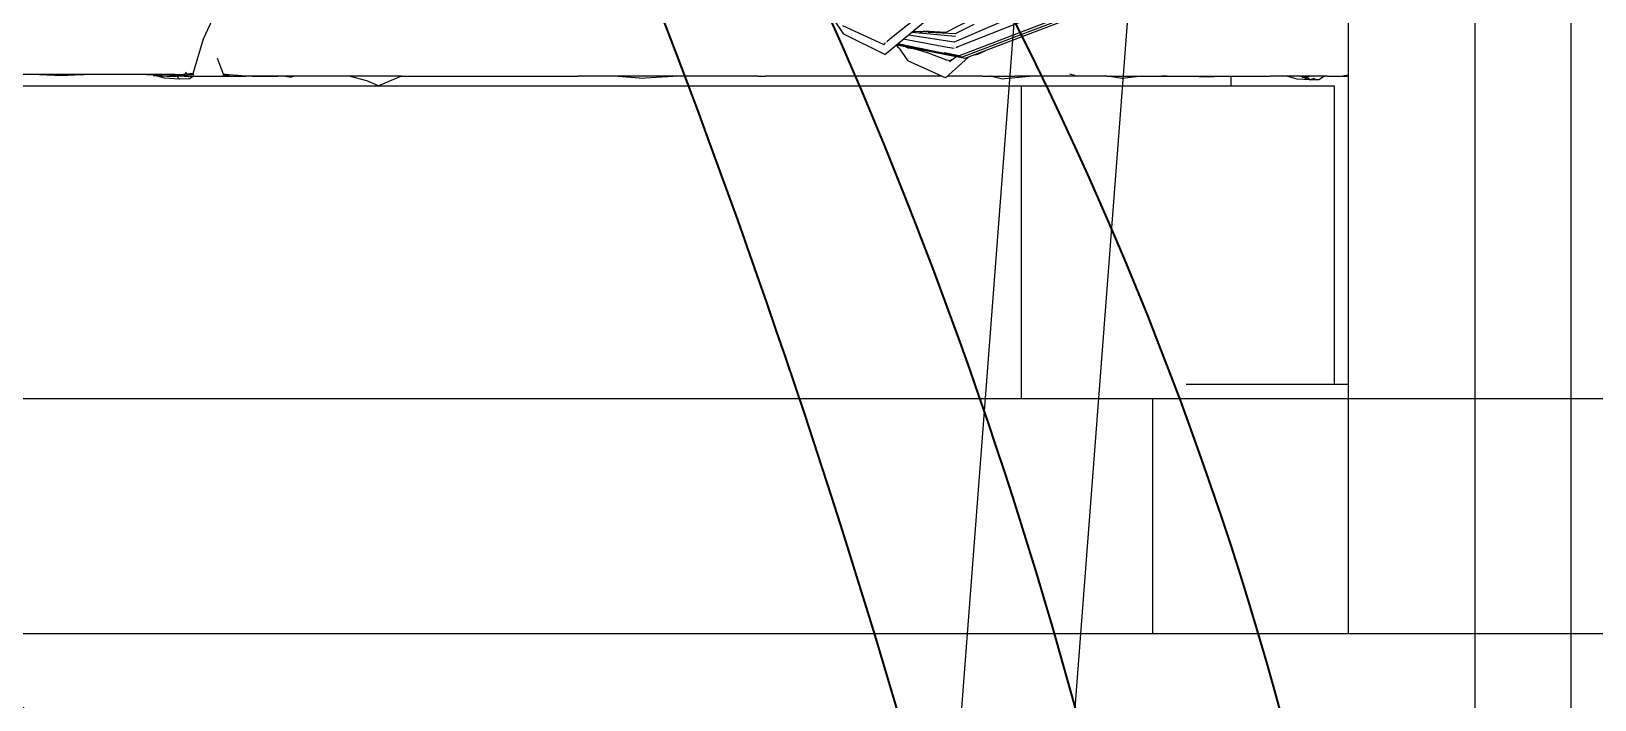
# Model space of a CAD drawing. Header units: millimetres. Extents: x -3567 to 83618, y -21481 to 19784.
# Drawn here: x 39074.2 to 39411, y -16491.4 to -16347.4 of the extents above; entities that cross this region are included whole.
import ezdxf

# ---------------------------------------------------------------- set-up
doc = ezdxf.new("R2010")
doc.units = ezdxf.units.MM
doc.header["$LTSCALE"] = 150
doc.layers.add('ad-Elevation 10', color=8, linetype='Continuous')
doc.layers.add('ad-Landscape', color=7, linetype='Continuous', true_color=0x007f00)
doc.layers.add('ad-Landscape 2', color=7, linetype='Continuous', lineweight=35, true_color=0x264c00)

# ---------------------------------------------------------------- blocks, each defined once
blk = doc.blocks.new('A$C8104ddd6')
for p, q in [((2582.530120482035, 774.3975903617611), (2582.530120482035, 475.0000000002947)), ((2335.889650249417, 603.1627874941387), (2339.669479353695, 611.3598412164829)), ((2492.398107919144, 609.9089113383507), (2484.145565561361, 603.3741314895078)), ((2515.618464535713, 610.1824050061723), (2497.63100456816, 602.473567219562)), ((2473.853747335474, 604.1681489378861), (2471.619872280186, 607.4688186056301)), ((2482.671884285533, 599.7927197798736), (2492.665942281754, 608.0649500084965)), ((2504.194999538944, 608.8277951148593), (2495.805677317367, 604.5415894188482)), ((2518.443375180861, 607.0567494445595), (2498.713116887717, 599.5144615189301)), ((2517.930349253467, 609.1537261832264), (2499.504974931428, 601.9102684320769)), ((2521.121333552415, 606.9586542604293), (2499.896991364549, 598.9138212003891)), ((2520.524266177919, 607.246025807096), (2508.767420037962, 602.8084491180452)), ((2333.626525014013, 595.7005722195318), (2335.889650249417, 603.1627874941387)), ((2482.395696934916, 601.9884971307274), (2473.648803275588, 605.9689924866179)), ((2482.671884285533, 599.7927197798736), (2473.853747335474, 604.1681489378861)), ((2484.145565561361, 603.3741314895078), (2483.130628691601, 602.5534427942166)), ((2496.175245546925, 601.3304268227221), (2486.641194120042, 603.0781764794538)), ((2497.63100456816, 602.473567219562), (2487.744790514458, 603.9916396050039)), ((2488.498949730347, 604.6158683882804), (2497.879117057222, 603.7704797032338)), ((2489.059270353573, 604.7730254698145), (2488.680214634114, 604.7659040411563)), ((2489.148101081919, 604.7485582978843), (2489.059270353573, 604.7730254698145)), ((2489.148101081919, 604.7485582978843), (2490.951314521473, 604.8085718469929)), ((2490.144284348396, 604.7131874005281), (2489.148101081919, 604.7485582978843)), ((2490.227942588201, 604.7085478417848), (2490.144284348396, 604.7131874005281)), ((2490.275183901911, 604.6857069511498), (2490.227942588201, 604.7085478417848)), ((2490.275183901911, 604.6857069511498), (2490.451779051771, 604.6758591894768)), ((2490.451779051771, 604.6758591894768), (2490.314975416986, 604.7037211334628)), ((2490.482394583116, 604.694436321126), (2490.451779051771, 604.6758591894768)), ((2490.482394583116, 604.694436321126), (2490.616213377543, 604.6666895715589)), ((2492.025737842487, 604.6088448511609), (2490.616213377543, 604.6666895715589)), ((2495.805677317367, 604.5415894188482), (2490.987756650866, 604.8092564957506)), ((2492.025737842487, 604.6088448511609), (2492.263059856727, 604.5748538011558)), ((2497.82964098332, 604.2644355121874), (2492.263059856727, 604.5748538011558)), ((2501.836604301112, 606.2700950329554), (2497.82964098332, 604.2644355121874)), ((2482.395696934916, 601.9884971307274), (2482.653552212556, 602.1676737037433)), ((2482.653552212556, 602.1676737037433), (2482.633897865715, 602.1771166585168)), ((2482.787135502411, 602.2756905657989), (2482.764099458596, 602.2802168558237)), ((2482.957402524087, 602.4133702816889), (2482.937276258112, 602.4173469922989)), ((2483.130628691601, 602.5534427942166), (2483.113392056162, 602.5568043762441)), ((2490.391466544068, 600.9444877127116), (2485.282883804844, 601.9538828588475)), ((2485.647637824542, 601.2719634362038), (2485.283051685947, 601.7852747362449)), ((2499.896991364549, 598.9138212003891), (2485.283051685947, 601.7852747362449)), ((2485.735654240918, 602.0477943416672), (2485.458701153053, 602.0994094890793)), ((2485.665097441699, 601.2605281342485), (2485.647637824542, 601.2719634362038)), ((2485.665097441699, 601.2605281342485), (2487.658190074537, 598.4566431704943)), ((2485.7566513856, 602.0413016204093), (2485.735654240918, 602.0477943416672)), ((2499.330763780286, 599.2010975318126), (2485.7566513856, 602.0413016204093)), ((2487.117129782157, 601.4249016848871), (2487.661031806667, 601.2270738958932)), ((2487.661031806667, 601.2270738958932), (2488.853228863838, 601.0837802654496)), ((2491.844013405345, 600.1589721226874), (2488.980813865965, 601.0443285272095)), ((2488.980813865965, 601.0443285272095), (2489.228705347785, 601.0100039052604)), ((2491.661852877231, 600.6730949139746), (2490.391466544068, 600.9444877127116)), ((2491.661852877231, 600.6730949139746), (2492.079737443222, 600.6152319747571)), ((2496.021998321907, 598.6047393287481), (2491.844013405345, 600.1589721226874)), ((2499.54783215034, 599.0909676004039), (2494.912495373028, 600.0627721751589)), ((2495.490455785766, 600.1429623476888), (2495.547934897812, 600.1350034264015)), ((2498.713116887717, 599.5144615189301), (2495.547934897812, 600.1350034264015)), ((2497.630562335631, 601.1069564206955), (2496.175245546925, 601.3304268227221)), ((2499.504974931428, 601.9102684320769), (2498.064184182425, 601.2927925800968)), ((2498.242133827014, 601.2619672668079), (2498.064184182425, 601.2927925800968)), ((2498.314176216052, 601.2989514642677), (2498.194139661377, 601.3484872534073)), ((2498.314176216052, 601.2989514642677), (2498.348192905818, 601.3164145160617)), ((2508.767420037962, 602.8084491180452), (2499.330763780286, 599.2010975318126)), ((2502.00042845853, 599.7111038734502), (2502.698769889575, 599.8535328102989)), ((2502.698769889575, 599.8535328102989), (2504.268427120296, 600.5707616405907)), ((2340.188321540525, 595.5633000405578), (2338.898136156597, 598.9684133388791)), ((2495.778407597303, 594.7694390309698), (2487.658190074537, 598.4566431704943)), ((2495.778407597303, 594.7694390309698), (2500.725848398084, 599.2279895456995)), ((2496.756356739272, 598.4222192773477), (2496.021998321907, 598.6047393287481)), ((2498.219136374879, 599.3695304524808), (2496.610223169781, 598.2070782497185)), ((2497.146199836672, 598.6433962459023), (2496.610223169781, 598.2070782497185)), ((2497.146199836672, 598.6433962459023), (2496.756356739272, 598.4222192773477)), ((1317.469879518081, 593.0722891569303), (2579.509868351437, 593.0722891569303)), ((2320.617403472257, 595.4747807422682), (2288.726011469807, 595.4747807422682)), ((2300.58310279646, 595.4747807422682), (2305.353119094092, 595.2651102393775)), ((2305.353119094092, 595.2651102393775), (2308.129286312811, 595.4402943141631)), ((2308.129286312811, 595.4402943141631), (2310.23744409997, 595.4747807422682)), ((2324.827277596421, 595.4748001311928), (2320.617403472257, 595.4747807422682)), ((2326.550153035976, 595.3576380498453), (2320.617403472257, 595.4747807422682)), ((2329.811951793112, 595.4748001311928), (2324.827277596421, 595.4748001311928)), ((2325.685625598606, 595.2212635770302), (2325.109621508745, 595.1434025925682)), ((2327.491113177981, 594.6879634490133), (2325.128924971737, 595.3857003302774)), ((2326.550153035976, 595.3576380498453), (2325.685625598606, 595.2212635770302)), ((2328.038725072198, 595.1434193071564), (2325.949223960924, 595.1434025925682)), ((2326.550153035976, 595.3576380498453), (2325.988901459044, 595.4748001311928)), ((2327.561251666368, 595.4748001311928), (2326.550153035976, 595.3576380498453)), ((2330.701304775677, 594.5251068504203), (2327.491113177981, 594.6879634490133)), ((2329.944343265837, 595.333426239672), (2328.038725072198, 595.1434193071564)), ((2328.038725072198, 595.1434193071564), (2330.122293453263, 595.1434025925682)), ((2329.881794052009, 595.4002192557746), (2328.600999431124, 595.3797575776161)), ((2329.811951793112, 595.4748001311928), (2331.362016338768, 595.4747807422682)), ((2330.732218549165, 595.4172976816544), (2329.881794052009, 595.4002192557746)), ((2330.732218549165, 595.4172976816544), (2329.944343265837, 595.333426239672)), ((2331.722137313671, 595.1434193071564), (2330.122293453263, 595.1434025925682)), ((2330.122293453263, 595.1434025925682), (2330.701304775677, 594.5251068504203)), ((2332.873782653238, 594.5747411964903), (2330.701304775677, 594.5251068504203)), ((2330.753967306919, 595.4141528936552), (2330.732218549165, 595.4172976816544)), ((2333.626525014013, 595.7005722195318), (2330.753967306919, 595.4141528936552)), ((2331.878149100448, 595.4321125615616), (2330.753967306919, 595.4141528936552)), ((2331.362016338768, 595.4747807422682), (2331.901207273819, 595.4747807422682)), ((2333.626525014013, 595.7005722195318), (2331.722137313671, 595.1434193071564)), ((2331.722137313671, 595.1434193071564), (2333.833945573599, 595.1434025925682)), ((2331.931915321969, 595.5316046947273), (2332.202020865749, 596.0314236511986)), ((2332.54736611453, 595.2448753642284), (2332.374720918961, 595.1775620127091)), ((2332.495840633586, 595.350657336623), (2332.404713276592, 595.3431156114293)), ((2332.756896213963, 595.4461512218832), (2332.495840633586, 595.350657336623)), ((2332.681787990899, 594.9689068345551), (2332.568481948183, 594.9435164552979)), ((2332.854753921027, 595.4747807422682), (2333.80872133722, 595.4629549363881)), ((2333.833945573599, 595.1434025925682), (2332.873782653238, 594.5747411964903)), ((2333.833945573599, 595.1434025925682), (2344.988033060312, 595.1434025925682)), ((2340.468315000988, 595.3621926884598), (2339.969921049676, 595.1434025925682)), ((2340.044949088959, 595.3319949738361), (2341.38358749263, 595.4274769655349)), ((2340.733697894175, 595.4786931967392), (2340.101758837678, 595.4747807422682)), ((2340.188321540525, 595.5633000405578), (2340.13227161151, 595.5514716264424)), ((2341.38358749263, 595.4274769655349), (2340.204579338737, 595.5203917534318)), ((2344.988033060312, 595.1434025925682), (2341.38358749263, 595.4274769655349)), ((2346.460155230045, 595.0641091472316), (2342.626778284153, 595.1434025925682)), ((2351.924557024271, 595.1434193071564), (2344.988033060312, 595.1434025925682)), ((2346.460155230045, 595.0641091472316), (2351.924557024271, 595.1434193071564)), ((2355.655333368974, 595.1434193071564), (2351.924557024271, 595.1434193071564)), ((2353.519352684692, 595.1434193071564), (2354.793522426786, 594.8908997783665)), ((2355.655333368974, 595.1434193071564), (2354.793522426786, 594.8908997783665)), ((2367.251857786927, 595.1434025925682), (2355.655333368974, 595.1434193071564)), ((2378.558716005202, 595.1434193071564), (2367.251857786927, 595.1434025925682)), ((2371.098109979132, 594.161438970541), (2367.251857786927, 595.1434025925682)), ((2373.575212773605, 593.0722891569303), (2371.098109979132, 594.161438970541)), ((2378.558716005202, 595.1434193071564), (2373.575212773605, 593.0722891569303)), ((2378.558716005202, 595.1434193071564), (2378.659552742734, 595.1434025925682)), ((2378.659552742734, 595.1434025925682), (2384.754774865803, 595.1434025925682)), ((2384.754774865803, 595.1434025925682), (2406.991974073091, 595.1434193071564)), ((2406.991974073091, 595.1434193071564), (2412.365363259451, 595.1025526981803)), ((2412.365363259451, 595.1025526981803), (2416.581839703489, 595.1434025925682)), ((2424.194820119716, 595.1434193071564), (2416.581839703489, 595.1434025925682)), ((2429.811259098664, 594.6762376756806), (2424.194820119716, 595.1434193071564)), ((2437.481577844635, 595.1434193071564), (2424.194820119716, 595.1434193071564)), ((2429.811259098664, 594.6762376756806), (2437.095907285198, 595.1434193071564)), ((2437.481577844635, 595.1434193071564), (2438.727314567572, 595.182013190898)), ((2445.098652189772, 595.1434025925682), (2437.481577844635, 595.1434193071564)), ((2448.060764021109, 595.1165801370553), (2445.098652189772, 595.1434025925682)), ((2448.060764021109, 595.1165801370553), (2448.091335762278, 595.1434025925682)), ((2455.309348491326, 595.1434193071564), (2448.091335762278, 595.1434025925682)), ((2455.309348491326, 595.1434193071564), (2456.875794865307, 595.13580191254)), ((2458.022419677924, 595.1434025925682), (2456.875794865307, 595.13580191254)), ((2494.954839020451, 595.1434025925682), (2458.022419677924, 595.1434025925682)), ((2496.192084256676, 595.1422374851327), (2496.30328584856, 595.1434193071564)), ((2501.8352761364, 595.1434193071564), (2496.30328584856, 595.1434193071564)), ((2503.719592316207, 595.1226291462317), (2501.8352761364, 595.1434193071564)), ((2503.719592316207, 595.1226291462317), (2505.332813585577, 595.1434025925682)), ((2505.51686676887, 595.1434193071564), (2505.397647046702, 595.128530544026)), ((2507.743626587355, 594.5903898834767), (2505.397647046702, 595.128530544026)), ((2505.51686676887, 595.1434193071564), (2510.715476575009, 595.1434193071564)), ((2507.743626587355, 594.5903898834767), (2513.858575279097, 595.1342803279304)), ((2513.858575279097, 595.1342803279304), (2510.715476575009, 595.1434193071564)), ((2512.039988833356, 593.0722891569303), (2512.039988833356, 525.6024096388528)), ((2514.660760212391, 595.1434193071564), (2513.858575279097, 595.1342803279304)), ((2530.545443290677, 595.1434193071564), (2514.660760212391, 595.1434193071564)), ((2519.809311889003, 595.1895717285506), (2523.603624184965, 595.2778703336644)), ((2523.603624184965, 595.2778703336644), (2522.538834580198, 595.590050220635)), ((2533.792088172442, 594.6105337470281), (2530.13817885334, 595.2102653422844)), ((2530.545443290677, 595.1434193071564), (2538.116274448446, 595.1434025925682)), ((2538.116274448446, 595.1434025925682), (2533.792088172442, 594.6105337470281)), ((2538.116274448446, 595.1434025925682), (2542.258235183886, 595.1434025925682)), ((2543.49156782269, 595.1434193071564), (2542.258235183886, 595.1434025925682)), ((2542.258235183886, 595.1434025925682), (2543.141906571924, 595.109303162867)), ((2543.141906571924, 595.109303162867), (2543.49156782269, 595.1434193071564)), ((2543.49156782269, 595.1434193071564), (2548.141727225935, 595.1434025925682)), ((2548.141727225935, 595.1434025925682), (2552.44985228443, 594.9626521590344)), ((2548.141727225935, 595.1434025925682), (2556.660477289501, 595.1434025925682)), ((2552.44985228443, 594.9626521590344), (2554.84309988677, 595.1136729131631)), ((2554.84309988677, 595.1136729131631), (2556.660477289501, 595.1434025925682)), ((2556.660477289501, 595.1434025925682), (2557.228915662759, 595.1434193071564)), ((2557.228915662759, 595.1434193071564), (2557.228915662759, 593.0722891569303)), ((2557.228915662759, 595.1434193071564), (2565.608718127674, 595.1434025925682)), ((2569.237919958854, 595.1434193071564), (2565.608718127674, 595.1434025925682)), ((2570.723157406748, 595.0424175128919), (2565.608718127674, 595.1434025925682)), ((2570.23931984041, 595.1434193071564), (2569.237919958854, 595.1434193071564)), ((2571.534329942951, 594.4651118225174), (2569.497960799643, 595.0666091339535)), ((2570.723157406748, 595.0424175128919), (2570.23931984041, 595.1434193071564)), ((2572.294947528746, 595.1434025925682), (2570.23931984041, 595.1434193071564)), ((2574.301736492693, 594.3247182030391), (2571.534329942951, 594.4651118225174)), ((2573.535052887033, 595.1434193071564), (2572.294947528746, 595.1434025925682)), ((2572.294947528746, 595.1434025925682), (2572.4511905404, 595.0610553187207)), ((2573.593594932485, 595.0809053354305), (2572.491128437046, 595.0614860713195)), ((2573.794482645986, 594.8663879104643), (2572.594176676801, 594.7670502574729)), ((2572.762111315809, 594.9373391220543), (2574.301736492693, 594.3247182030391)), ((2573.535052887033, 595.1434193071564), (2574.301736492693, 594.3247182030391)), ((2577.04075308601, 595.1434193071564), (2573.535052887033, 595.1434193071564)), ((2574.299908162648, 595.0903827171969), (2573.593594932485, 595.0809053354305)), ((2574.299908162648, 595.0903827171969), (2574.328386297428, 595.0938482299716)), ((2575.142487425583, 594.6525220721369), (2574.301736492693, 594.3247182030391)), ((2575.421156581084, 594.5755653769329), (2574.301736492693, 594.3247182030391)), ((2576.174562249216, 594.3675064324052), (2574.301736492693, 594.3247182030391)), ((2575.584508668668, 595.111956021361), (2574.328386297428, 595.0938482299716)), ((2577.04075308601, 595.1434193071564), (2575.584508668668, 595.111956021361)), ((2577.198243685423, 594.9737869940855), (2576.174562249216, 594.3675064324052)), ((2577.483860197397, 595.1429448328163), (2577.04075308601, 595.1434193071564)), ((2577.955237738592, 595.1434193071564), (2577.198243685423, 594.9737869940855)), ((2577.590683612922, 595.1429553834569), (2577.483860197397, 595.1429448328163)), ((2577.61867657688, 595.1434025925682), (2577.590683612922, 595.1429553834569)), ((2577.955237738592, 595.1434193071564), (2577.61867657688, 595.1434025925682)), ((2577.955237738592, 595.1434193071564), (2581.360952341151, 595.1434025925682)), ((2579.509868351437, 593.0722891569303), (2579.509868351437, 528.765060241255)), ((2582.530120482035, 595.3517180828239), (2581.360952341151, 595.1434025925682)), ((2581.360952341151, 595.1434025925682), (2582.245646319672, 595.1434193071564)), ((2582.530120482035, 595.1434025925682), (2582.245646319672, 595.1434193071564)), ((2582.530120482035, 595.310216349636), (2582.317040999595, 595.18528047782)), ((2582.530120482035, 595.2302473921745), (2582.317040999595, 595.18528047782)), ((2650.000000000116, 525.6024096388601), (1250, 525.6024096388528)), ((2540.361445783237, 525.6024096388528), (2540.361445783237, 475.0000000002947)), ((2547.592293759189, 528.765060241255), (2582.530120482035, 528.765060241255)), ((2650.000000000116, 475.000000000302), (1250, 475.0000000002947))]:
    blk.add_line(p, q)
blk.add_lwpolyline([(2609.785475568664, 1587.677943118182), (2488.599810712483, 3.055902197957039e-10), (2464.254758774543, 3.055902197957039e-10), (2585.440423630724, 1587.677943118182)])
blk.add_lwpolyline([(2630.515649824993, 1587.677943118182), (2609.785475568664, 1587.677943118182), (2609.785475568664, -9.094947017729282e-13), (2630.515649824993, -9.094947017729282e-13)], close=True)
blk = doc.blocks.new('Stree19')
at = {"layer": 'ad-Landscape'}
for centre, radius, start, end in [((0.2821558119192034, 0.05966998641406462), 0.2661207467928596, 114.6789792967278, 182.0390825794567), ((0.5650970570631628, -0.1079013581149351), 0.5682217186971268, 133.9069491021762, 165.0241373902091), ((-0.3504514318992218, -0.09300423185848672), 0.3870063364778802, 19.54605705567891, 80.08869700165165), ((-1.039894032637854, -0.9929513023818384), 1.489607974428295, 45.59990351376469, 59.24816550538108)]:
    blk.add_arc(centre, radius, start, end, dxfattribs=at)
at = {"layer": 'ad-Landscape 2'}
for centre, radius, start, end in [((-0.3288057800529813, 0.117837456553751), 0.3514461917035967, 346.9417159187577, 49.02603916300784), ((-0.8633554311120193, -0.0359969907949047), 0.8723151947153701, 5.095679500756797, 28.72042685628565), ((-0.4578905118013594, 0.08878568962720301), 0.4646865821037464, 358.2316079475637, 39.31159117389007), ((0.2732791943576203, -0.03257407012627311), 0.2664778642082947, 52.32294583565023, 164.2588430403138)]:
    blk.add_arc(centre, radius, start, end, dxfattribs=at)
blk = doc.blocks.new('A$C976671c5')
at = {"xscale": 2241.059397795414, "yscale": 2241.059397795414, "zscale": 2241.059397795414}
blk.add_blockref('Stree19', (126.5880321833756, 79.5561936811755), dxfattribs=at)
blk = doc.blocks.new('A$C30163561')
at = {"layer": 'ad-Elevation 10'}
blk.add_blockref('A$C8104ddd6', (-8645, 1.091393642127514e-11), dxfattribs=at)
at = {"layer": 'ad-Landscape', "rotation": 360}
blk.add_blockref('A$C976671c5', (-6226.583727066136, -92.82475435575907), dxfattribs=at)

msp = doc.modelspace()

# ---------------------------------------------------------------- block references
msp.add_blockref('A$C30163561', (45420.41684331049, -16952.20169554182))

doc.saveas('drawing.dxf')
